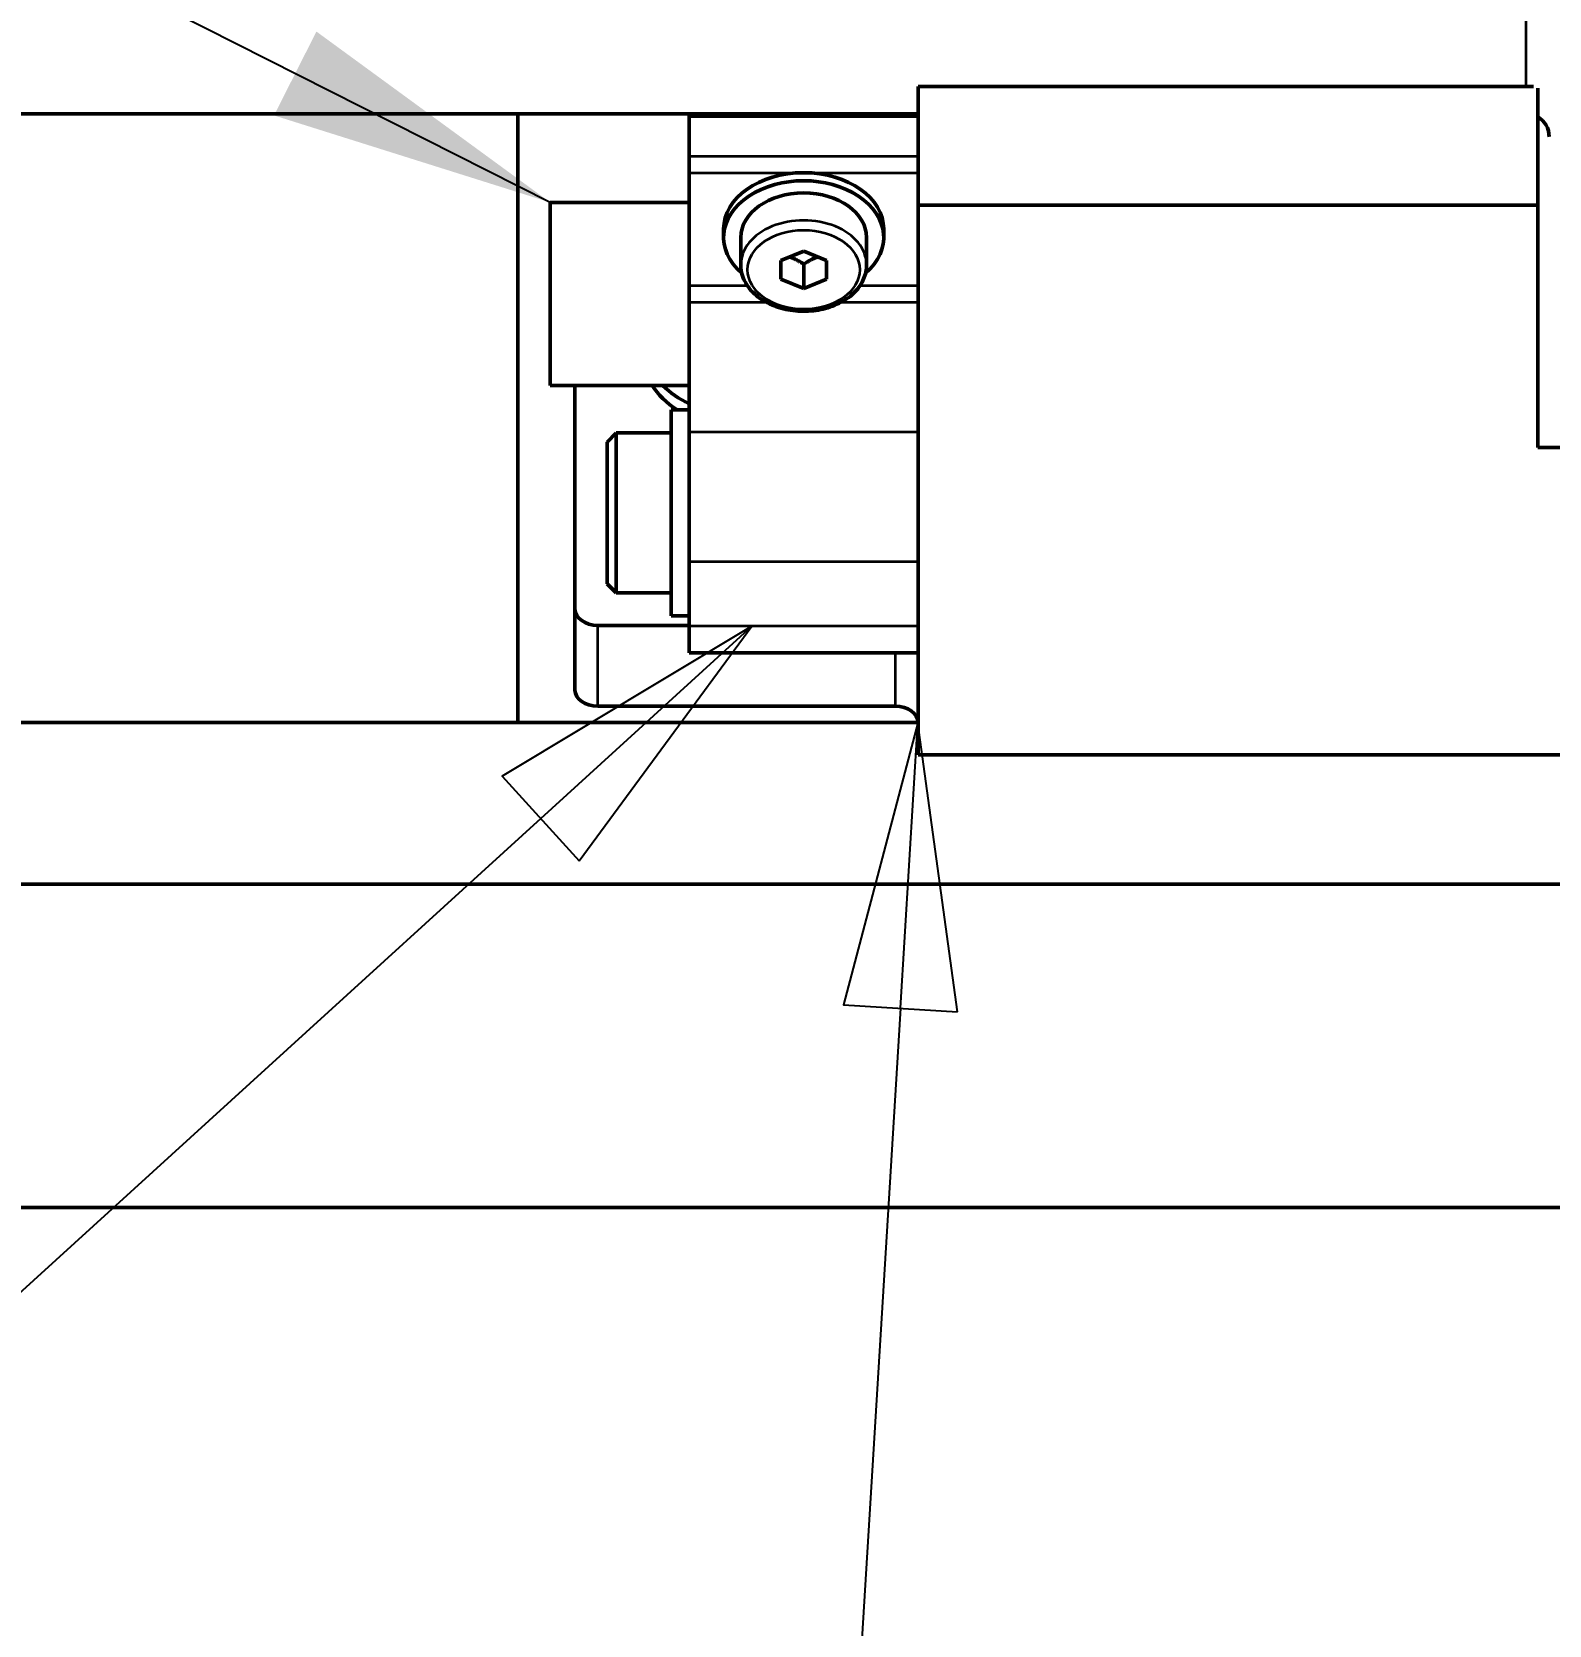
# Model space of a CAD drawing. Header units: millimetres. Extents: x -1259 to 2100, y -2965 to 1485.
# Drawn here: x 1084.2 to 1150.5, y 466.4 to 536.1 of the extents above; entities that cross this region are included whole.
import ezdxf

# ---------------------------------------------------------------- set-up
doc = ezdxf.new("R2010")
doc.units = ezdxf.units.MM
doc.header["$LTSCALE"] = 5
for name, color, linetype, lineweight in [('Symbol (ISO)', 7, 'Continuous', 25), ('Visible (ISO)', 7, 'Continuous', 50), ('Visible Narrow (ISO)', 7, 'Continuous', 35)]:
    doc.layers.add(name, color=color, linetype=linetype, lineweight=lineweight)
doc.styles.add('Note Text (ISO)', font='tahoma.ttf')
doc.dimstyles.new('Default - Method 1b (ISO)$7', dxfattribs={"dimscale": 5, "dimtxt": 3.5, "dimasz": 2.5, "dimexe": 3.175, "dimexo": 0, "dimgap": 0.762, "dimtad": 1, "dimtoh": 1, "dimrnd": 1e-08, "dimtxsty": 'Note Text (ISO)', "dimcen": 0.09, "dimdle": 10, "dimclrd": 256, "dimclre": 256, "dimclrt": 256, "dimazin": 2, "dimtfac": 1, "dimtmove": 0, "dimatfit": 3, "dimfxl": 1, "dimtolj": 1, "dimlwd": -1, "dimlwe": -1, "dimarcsym": 0})

# ---------------------------------------------------------------- blocks, each defined once
blk = doc.blocks.new('Balloon7')
at = {"layer": 'Symbol (ISO)'}
for p, q in [((224.583, 101.18), (223.931, 98.715)), ((224.43, 98.684), (224.583, 101.18)), ((224.93, 98.654), (224.583, 101.18)), ((224.43, 98.684), (223.668, 86.219)), ((223.931, 98.715), (224.93, 98.654)), ((223.348, 86.247), (223.189, 86.247)), ((223.348, 75.747), (223.189, 75.747))]:
    blk.add_line(p, q, dxfattribs=at)
at = {"layer": 'Symbol (ISO)', "flags": 128}
blk.add_lwpolyline([(224.93, 98.654), (224.583, 101.18), (223.931, 98.715), (224.93, 98.654)], dxfattribs=at)
at = {"layer": 'Symbol (ISO)'}
for centre, start, end in [((223.189, 80.997), 90, 270), ((223.348, 80.997), 270, 90)]:
    blk.add_arc(centre, 5.25, start, end, dxfattribs=at)
blk.add_solid([(224.93, 98.654), (224.583, 101.18), (223.931, 98.715), (224.93, 98.654)], dxfattribs=at)
at = {"layer": 'Symbol (ISO)', "insert": (223.268, 81.034), "char_height": 3.5, "attachment_point": 5, "style": 'Note Text (ISO)'}
blk.add_mtext('005', dxfattribs=at)
blk = doc.blocks.new('Balloon8')
at = {"layer": 'Symbol (ISO)'}
for p, q in [((223.131, 102.028), (220.946, 100.714)), ((221.283, 100.344), (223.131, 102.028)), ((221.619, 99.974), (223.131, 102.028)), ((220.946, 100.714), (221.619, 99.974)), ((221.283, 100.344), (209.837, 89.918))]:
    blk.add_line(p, q, dxfattribs=at)
at = {"layer": 'Symbol (ISO)', "flags": 128}
blk.add_lwpolyline([(221.619, 99.974), (223.131, 102.028), (220.946, 100.714), (221.619, 99.974)], dxfattribs=at)
at = {"layer": 'Symbol (ISO)'}
blk.add_solid([(221.619, 99.974), (223.131, 102.028), (220.946, 100.714), (221.619, 99.974)], dxfattribs=at)

msp = doc.modelspace()

# ---------------------------------------------------------------- linework, layer by layer
at = {"layer": 'Visible (ISO)'}
for p, q in [((1149.828, 533.734), (1122.916, 533.734)), ((1122.916, 533.734), (1122.916, 528.553)), ((1150.016, 528.553), (1150.016, 533.668)), ((1036.836, 532.538), (1122.916, 532.538)), ((1105.416, 532.538), (1105.416, 505.926)), ((1112.916, 532.538), (1112.916, 532.442)), ((1112.916, 532.442), (1112.916, 530.674)), ((1112.916, 532.442), (1122.916, 532.442)), ((1112.916, 529.967), (1112.916, 530.674)), ((1112.916, 529.967), (1112.916, 525.018)), ((1106.836, 520.664), (1106.836, 528.664)), ((1106.836, 528.664), (1112.916, 528.664)), ((1122.916, 504.511), (1122.916, 528.553)), ((1122.916, 528.553), (1150.016, 528.553)), ((1150.016, 517.946), (1150.016, 528.553)), ((1114.416, 527.492), (1114.416, 527.139)), ((1121.416, 527.492), (1121.416, 527.139)), ((1115.166, 525.937), (1115.166, 527.139)), ((1120.666, 525.937), (1120.666, 527.139)), ((1116.916, 526.133), (1117.916, 526.541)), ((1116.916, 525.316), (1116.916, 526.133)), ((1117.916, 526.541), (1118.916, 526.133)), ((1118.916, 526.133), (1118.916, 525.316)), ((1117.916, 525.969), (1117.916, 524.908)), ((1112.916, 525.018), (1112.916, 524.31)), ((1117.916, 524.908), (1116.916, 525.316)), ((1118.916, 525.316), (1117.916, 524.908)), ((1112.916, 524.31), (1112.916, 518.624)), ((1106.836, 520.664), (1112.916, 520.664)), ((1107.916, 520.664), (1107.916, 510.875)), ((1112.116, 519.588), (1112.116, 510.588)), ((1112.116, 519.588), (1112.916, 519.588)), ((1109.316, 518.188), (1109.716, 518.588)), ((1109.716, 511.588), (1109.716, 518.588)), ((1109.716, 518.588), (1112.116, 518.588)), ((1112.916, 512.967), (1112.916, 518.624)), ((1109.316, 518.188), (1109.316, 511.988)), ((1152.916, 517.946), (1150.016, 517.946)), ((1112.916, 510.138), (1112.916, 512.967)), ((1109.316, 511.988), (1109.716, 511.588)), ((1109.716, 511.588), (1112.116, 511.588)), ((1107.916, 510.875), (1107.916, 507.34)), ((1108.916, 510.168), (1112.916, 510.168)), ((1112.116, 510.588), (1112.916, 510.588)), ((1112.916, 508.967), (1112.916, 510.138)), ((1122.916, 508.967), (1112.916, 508.967)), ((1121.916, 506.633), (1108.916, 506.633)), ((1056.836, 505.926), (1122.916, 505.926)), ((1122.916, 504.511), (1157.916, 504.511)), ((1326.836, 498.855), (1056.836, 498.855)), ((1081.836, 484.712), (1327.836, 484.712))]:
    msp.add_line(p, q, dxfattribs=at)
msp.add_arc((1149.516, 531.538), 1, 0, 60, dxfattribs=at)
for centre, major_axis, start_param, end_param in [((1117.916, 527.139), (-3.5, 0), 2.454186, 6.970592), ((1117.916, 527.492), (-3.5, 0), 3.141593, 6.283185), ((1117.916, 527.139), (-2.75, 0), 3.141593, 6.283185), ((1115.416, 521.942), (-4.5, 0), 0.413179, 0.832488), ((1115.416, 522.507), (-4.5, 0), 0.617871, 0.981765), ((1108.916, 510.875), (-1, 0), 0, 1.570796), ((1108.916, 507.34), (-1, 0), 0, 1.570796), ((1121.916, 505.926), (1, 0), 0, 1.570796)]:
    msp.add_ellipse(centre, major_axis=major_axis, ratio=0.707107, start_param=start_param, end_param=end_param, dxfattribs=at)
for points, weights in [([(1117.287, 526.284), (1117.58, 526.185), (1117.916, 525.969)], [1.07142689372, 1.09875528465, 1]), ([(1117.916, 525.969), (1118.251, 526.185), (1118.545, 526.284)], [1, 1.09875528465, 1.07142689372])]:
    msp.add_rational_spline(points, weights, degree=2, dxfattribs=at)
msp.add_open_spline([(1120.666, 525.937), (1120.666, 525.728), (1120.622, 525.52), (1120.454, 525.121), (1120.326, 524.932), (1119.997, 524.585), (1119.79, 524.43), (1119.318, 524.172), (1119.052, 524.071), (1118.49, 523.937), (1118.194, 523.903), (1117.603, 523.906), (1117.308, 523.942), (1116.747, 524.082), (1116.481, 524.186), (1116.006, 524.453), (1115.796, 524.617), (1115.463, 524.987), (1115.336, 525.192), (1115.197, 525.581), (1115.166, 525.759), (1115.166, 525.937)], degree=3, knots=[3.141593, 3.141593, 3.141593, 3.141593, 3.431829, 3.431829, 3.733288, 3.733288, 4.054445, 4.054445, 4.385728, 4.385728, 4.718789, 4.718789, 5.051781, 5.051781, 5.384836, 5.384836, 5.715907, 5.715907, 6.035745, 6.035745, 6.283185, 6.283185, 6.283185, 6.283185], dxfattribs=at)
at = {"layer": 'Visible Narrow (ISO)'}
for p, q in [((1149.516, 533.734), (1149.516, 571.238)), ((1122.916, 530.674), (1112.916, 530.674)), ((1112.916, 529.967), (1122.916, 529.967)), ((1115.46, 525.018), (1112.916, 525.018)), ((1122.916, 525.018), (1120.372, 525.018)), ((1112.916, 524.31), (1116.26, 524.31)), ((1119.572, 524.31), (1122.916, 524.31)), ((1122.916, 518.624), (1112.916, 518.624)), ((1112.916, 512.967), (1122.916, 512.967)), ((1108.916, 506.633), (1108.916, 510.168)), ((1122.916, 510.138), (1112.916, 510.138)), ((1121.916, 508.967), (1121.916, 506.633))]:
    msp.add_line(p, q, dxfattribs=at)
msp.add_ellipse((1117.916, 525.937), major_axis=(2.75, 0), ratio=0.707107, start_param=0, end_param=3.141593, dxfattribs=at)
msp.add_ellipse((1117.916, 525.725), major_axis=(2.45, 0), ratio=0.707107, dxfattribs=at)

# ---------------------------------------------------------------- block references
at = {"layer": 'Symbol (ISO)', "xscale": 5, "yscale": 5, "zscale": 5}
for name in ['Balloon8', 'Balloon7']:
    msp.add_blockref(name, (0, 0), dxfattribs=at)

# ---------------------------------------------------------------- leaders
at = {"layer": 'Symbol (ISO)', "annotation_type": 0, "has_hookline": 1, "hookline_direction": 1, "text_width": 78.109}
msp.add_leader([(1106.836, 528.664), (958.702, 603.573), (946.202, 603.573)], dimstyle='Default - Method 1b (ISO)$7', override={"dimtad": 0}, dxfattribs=at)

doc.saveas('drawing.dxf')
